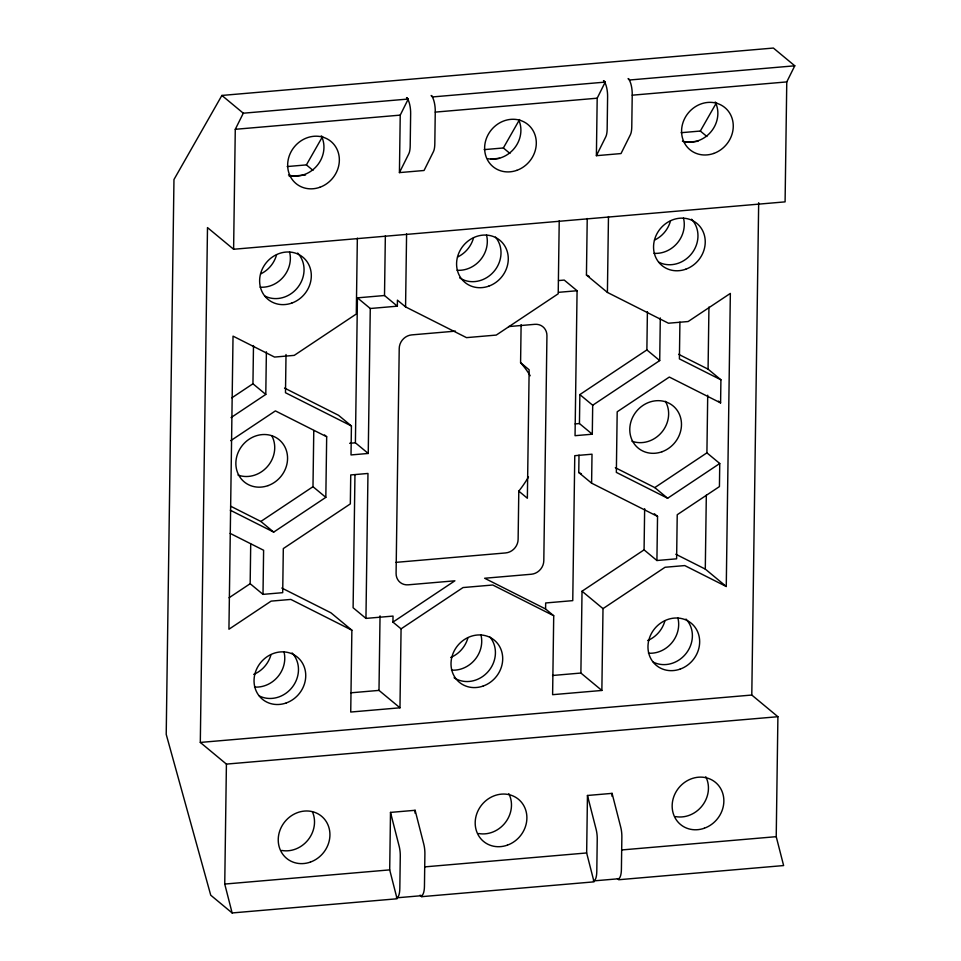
<?xml version="1.0" encoding="UTF-8"?>
<svg xmlns="http://www.w3.org/2000/svg" width="961" height="961" viewBox="0 0 961 961"><rect width="100%" height="100%" fill="white"/><g stroke="black" fill="none" stroke-linecap="round" stroke-linejoin="round"><path stroke-width="1.44" d="M593.802 880.889L618.416 878.774L618.668 879.735L783.623 865.561L776.224 836.671L777.905 716.714L226.412 764.103L200.308 742.433L207.492 227.601L233.607 249.259L785.089 201.87L786.771 81.913L794.783 65.804L773.389 48.05L221.895 95.439L173.965 179.539L166.217 734.372L210.735 895.196L232.13 912.95L397.085 898.775L389.698 869.885L390.502 812.405L415.116 810.291L423.765 844.106A13.034 4.156 85.1 0 1 424.894 853.981L424.45 886.294A13.034 4.156 85.1 0 1 419.993 895.244L421.711 896.661L594.042 881.85L586.654 852.96L587.459 795.48L612.073 793.366L620.734 827.181A13.034 4.156 85.1 0 1 621.863 837.055L621.407 869.369A13.034 4.156 85.1 0 1 617.442 878.642M232.13 912.95L224.742 884.06L226.412 764.103M233.607 249.259L235.277 129.303L243.301 113.206L408.257 99.031L400.232 115.128L399.428 172.608L424.053 170.493L433.435 151.646A13.034 4.156 85.1 0 0 434.816 143.85L435.261 111.536A13.034 4.156 85.1 0 0 431.165 95.487L432.87 96.905L605.214 82.105L597.189 98.202L596.397 155.682L621.01 153.568L630.392 134.72A13.034 4.156 85.1 0 0 631.773 126.924L632.23 94.61A13.034 4.156 85.1 0 0 628.122 78.562L629.827 79.979L794.783 65.804M281.801 588.036L330.908 612.794L351.87 630.2L350.729 712.041L399.968 707.801L401.073 628.854L392.941 622.103L393.025 616.085L365.949 618.403L367.967 473.461L350.741 474.938L350.333 503.9L283.315 548.575L282.702 592.673L263.002 594.366L250.16 583.711L250.713 544.022M231.048 417.591L265.789 394.43L252.947 383.775L253.488 345.552M263.002 594.366L263.614 550.257L230.135 533.379M265.789 394.43L266.389 351.798M286.018 354.513L285.489 392.737L351.414 425.975L351.017 454.937L368.243 453.46L370.273 308.505L357.432 297.85L355.402 442.805L368.243 453.46M230.316 510.219L273.705 532.106L325.827 497.354L312.986 486.698L313.779 430.528M325.827 497.354L326.68 436.75L324.542 434.973M357.348 238.136L356.291 314.019L294.234 355.378L274.546 357.072L233.03 336.134L228.934 629.239L271.134 601.118L290.835 599.424L351.87 630.2M354.957 474.758L353.107 607.748L365.949 618.403M399.968 707.801L378.994 690.394L380.039 615.857M559.23 220.79L558.209 293.778L496.26 335.077L466.517 337.635L405.566 306.895L397.434 300.156L397.349 306.175L384.508 295.52L385.349 235.889M405.566 306.895L406.587 233.907M415.08 813.234L415.116 810.291M528.466 476.98A102.971 93.121 -50.3 0 1 518.796 491.131L518.123 539.373A13.034 11.784 -50.3 0 1 505.642 552.935L395.884 562.365M530.196 375.751A102.971 93.121 -50.3 0 0 520.586 362.693L521.114 324.686M644.651 508.693L644.074 549.86L582.03 591.219L603.003 608.625L601.862 690.454L552.611 694.683L553.716 615.737L545.584 608.986L545.668 602.967L572.756 600.637L574.774 455.682L592.012 454.205L591.604 483.167L657.54 516.405L656.916 560.515L676.616 558.821L677.229 514.724L719.429 486.59L719.753 463.502L706.912 452.847L707.716 395.199M558.533 280.564L564.239 280.083L577.08 290.739L575.05 435.693L592.288 434.204L592.697 405.242L579.855 394.587L646.873 349.924L647.402 311.7M591.604 483.167L578.762 472.512L579.002 455.13M592.288 434.204L579.447 423.549L579.855 394.587M601.862 690.454L580.888 673.048L582.03 591.219M603.003 608.625L665.048 567.266L684.749 565.573L726.264 586.498L730.348 293.405L688.16 321.527L668.46 323.22L607.412 292.432L586.438 275.038L587.231 218.495M607.412 292.432L608.469 216.561M612.037 796.309L612.073 793.366M592.697 405.242L659.714 360.579L660.303 317.947M679.92 322.127L679.403 358.885L720.918 379.811L720.594 402.899L669.324 377.048L617.19 411.788L616.349 472.392L667.631 498.254L719.753 463.502M726.264 586.498L705.29 569.092L706.323 495.155M720.918 379.811L708.077 369.156L708.942 307.052M777.905 716.714L751.79 695.043L758.673 202.723M399.428 172.608L408.821 153.76A13.034 4.156 85.1 0 0 410.191 145.964L410.647 113.65A13.034 4.156 85.1 0 0 406.539 97.602L408.257 99.031M596.397 155.682L605.778 136.834A13.034 4.156 85.1 0 0 607.16 129.038L607.604 96.725A13.034 4.156 85.1 0 0 603.496 80.676L605.214 82.105M287.195 166.553L306.403 164.896L322.608 136.462M484.164 149.628L503.36 147.97L519.577 119.536M681.121 132.702L700.329 131.044L716.534 102.611M231.853 397.83L252.947 383.775M230.724 440.679L275.399 410.9L326.68 436.75M230.628 506.195L260.863 521.451L312.986 486.698M229.066 597.766L250.16 583.711M392.941 622.103L454.901 580.804L408.221 584.817A13.034 11.784 -50.3 0 1 396.088 573.381L399.223 348.459A13.034 11.784 -50.3 0 1 411.704 334.896L455.478 331.137M401.073 628.854L463.034 587.555L492.765 585.009L553.716 615.737M615.34 467.707L654.789 487.599L706.912 452.847M235.277 129.303L400.232 115.128M435.249 112.113L597.189 98.202M632.218 95.187L786.771 81.913M289.285 176.404L305.538 174.998M490.687 159.094L499.54 158.337M684.688 142.42L697.986 141.279M357.432 297.85L384.508 295.52M370.273 308.505L397.349 306.175M558.545 292.324L577.08 290.739M508.549 326.584L534.809 324.325A13.034 11.784 -50.3 0 1 546.941 335.761L543.806 560.695A13.034 11.784 -50.3 0 1 531.313 574.246L484.632 578.258L545.584 608.986M349.66 443.297L355.402 442.805M575.146 423.921L579.447 423.549M350.645 692.833L378.994 690.394M552.539 675.487L580.888 673.048M200.308 742.433L751.79 695.043M224.742 884.06L389.698 869.885M424.714 866.882L586.654 852.96M621.683 849.956L776.224 836.671M396.845 897.814L421.459 895.7L421.711 896.661M586.438 275.038L589.093 276.372M678.622 354.309L708.077 369.156M578.762 472.512L581.405 473.833M675.823 554.245L705.29 569.092M284.516 388.064L338.572 415.32L351.414 425.975M700.329 131.044L706.9 136.498M503.36 147.97L509.931 153.424M718.456 401.121L720.594 402.899M646.873 349.924L659.714 360.579M306.403 164.896L312.974 170.349M221.895 95.439L243.301 113.206M520.586 362.693L529.151 369.805L527.361 498.23L518.796 491.131M654.789 487.599L667.631 498.254M654.321 513.751L657.54 516.405M644.074 549.86L656.916 560.515M260.863 521.451L273.705 532.106M587.459 795.48L596.108 829.295A13.034 4.156 85.1 0 1 597.237 839.169L596.793 871.483A13.034 4.156 85.1 0 1 593.321 880.913M390.502 812.405L399.151 846.221A13.034 4.156 85.1 0 1 400.281 856.095L399.824 888.408A13.034 4.156 85.1 0 1 396.364 897.838M270.954 654.765A27.376 24.758 -50.3 0 1 253.716 674.394M467.911 637.84A27.376 24.758 -50.3 0 1 450.673 657.468M664.88 620.914A27.376 24.758 -50.3 0 1 647.63 640.543M272.071 436.282A27.376 24.758 -50.3 0 1 267.374 466.638A27.376 24.758 -50.3 0 1 238.016 475.058M665.36 401.29A27.376 24.758 -50.3 0 1 661.757 432.246A27.376 24.758 -50.3 0 1 631.942 441.207M276.54 254.893A27.376 24.758 -50.3 0 1 260.587 273.957M473.497 237.968A27.376 24.758 -50.3 0 1 457.544 257.031M670.454 221.042A27.376 24.758 -50.3 0 1 654.501 240.106M283.988 651.846A27.376 24.758 -50.3 0 1 254.509 687.043M292.072 652.927A27.376 24.758 -50.3 0 1 292.48 686.935A27.376 24.758 -50.3 0 1 259.374 695.98M289.573 251.962A27.376 24.758 -50.3 0 1 260.095 287.171M297.658 253.055A27.376 24.758 -50.3 0 1 298.066 287.051A27.376 24.758 -50.3 0 1 264.96 296.108M321.298 135.837A27.376 24.758 -50.3 0 1 317.07 165.64A27.376 24.758 -50.3 0 1 288.492 175.022M480.944 634.921A27.376 24.758 -50.3 0 1 451.466 670.117M489.894 636.975A27.376 24.758 -50.3 0 1 488.08 671.667A27.376 24.758 -50.3 0 1 454.085 677.757M508.825 793.69A27.376 24.758 -50.3 0 1 505.498 822.376A27.376 24.758 -50.3 0 1 478.59 833.511M677.901 617.995A27.376 24.758 -50.3 0 1 648.435 653.192M685.986 619.076A27.376 24.758 -50.3 0 1 686.394 653.084A27.376 24.758 -50.3 0 1 653.288 662.129M705.794 776.764A27.376 24.758 -50.3 0 1 702.455 805.45A27.376 24.758 -50.3 0 1 675.547 816.586M486.53 235.037A27.376 24.758 -50.3 0 1 457.052 270.245M495.48 237.103A27.376 24.758 -50.3 0 1 493.666 271.795A27.376 24.758 -50.3 0 1 459.67 277.885M518.82 120.101A27.376 24.758 -50.3 0 1 514.471 148.162A27.376 24.758 -50.3 0 1 488.008 158.733M683.487 218.111A27.376 24.758 -50.3 0 1 654.009 253.32M691.572 219.204A27.376 24.758 -50.3 0 1 691.98 253.199A27.376 24.758 -50.3 0 1 658.874 262.257M715.212 101.986A27.376 24.758 -50.3 0 1 710.984 131.789A27.376 24.758 -50.3 0 1 682.418 141.171M312.433 811.817A27.376 24.758 -50.3 0 1 308.097 839.866A27.376 24.758 -50.3 0 1 281.633 850.437M286.234 702.959A27.376 24.758 -50.3 0 0 298.427 658.057A27.376 24.758 -50.3 0 0 255.013 673.541A27.376 24.758 -50.3 0 0 286.234 702.959M319.845 187.287A27.376 24.758 -50.3 0 0 332.05 142.396A27.376 24.758 -50.3 0 0 288.636 157.868A27.376 24.758 -50.3 0 0 319.845 187.287M713.759 153.436A27.376 24.758 -50.3 0 0 725.963 108.545A27.376 24.758 -50.3 0 0 682.55 124.017A27.376 24.758 -50.3 0 0 713.759 153.436M516.802 170.361A27.376 24.758 -50.3 0 0 529.006 125.471A27.376 24.758 -50.3 0 0 485.593 140.943A27.376 24.758 -50.3 0 0 516.802 170.361M507.384 845.151A27.376 24.758 -50.3 0 0 519.577 800.249A27.376 24.758 -50.3 0 0 476.163 815.733A27.376 24.758 -50.3 0 0 507.384 845.151M310.415 862.077A27.376 24.758 -50.3 0 0 322.62 817.174A27.376 24.758 -50.3 0 0 279.207 832.658A27.376 24.758 -50.3 0 0 310.415 862.077M704.341 828.226A27.376 24.758 -50.3 0 0 716.546 783.323A27.376 24.758 -50.3 0 0 673.132 798.807A27.376 24.758 -50.3 0 0 704.341 828.226M291.82 303.075A27.376 24.758 -50.3 0 0 304.012 258.185A27.376 24.758 -50.3 0 0 260.599 273.657A27.376 24.758 -50.3 0 0 291.82 303.075M483.191 686.034A27.376 24.758 -50.3 0 0 495.395 641.131A27.376 24.758 -50.3 0 0 451.982 656.615A27.376 24.758 -50.3 0 0 483.191 686.034M680.148 669.108A27.376 24.758 -50.3 0 0 692.352 624.206A27.376 24.758 -50.3 0 0 648.939 639.69A27.376 24.758 -50.3 0 0 680.148 669.108M488.777 286.15A27.376 24.758 -50.3 0 0 500.981 241.259A27.376 24.758 -50.3 0 0 457.556 256.731A27.376 24.758 -50.3 0 0 488.777 286.15M685.734 269.224A27.376 24.758 -50.3 0 0 697.938 224.333A27.376 24.758 -50.3 0 0 654.525 239.806A27.376 24.758 -50.3 0 0 685.734 269.224M268.047 485.617A27.376 24.758 -50.3 0 0 280.252 440.715A27.376 24.758 -50.3 0 0 236.838 456.199A27.376 24.758 -50.3 0 0 268.047 485.617M661.973 451.766A27.376 24.758 -50.3 0 0 674.166 406.863A27.376 24.758 -50.3 0 0 630.752 422.347A27.376 24.758 -50.3 0 0 661.973 451.766"/></g></svg>
